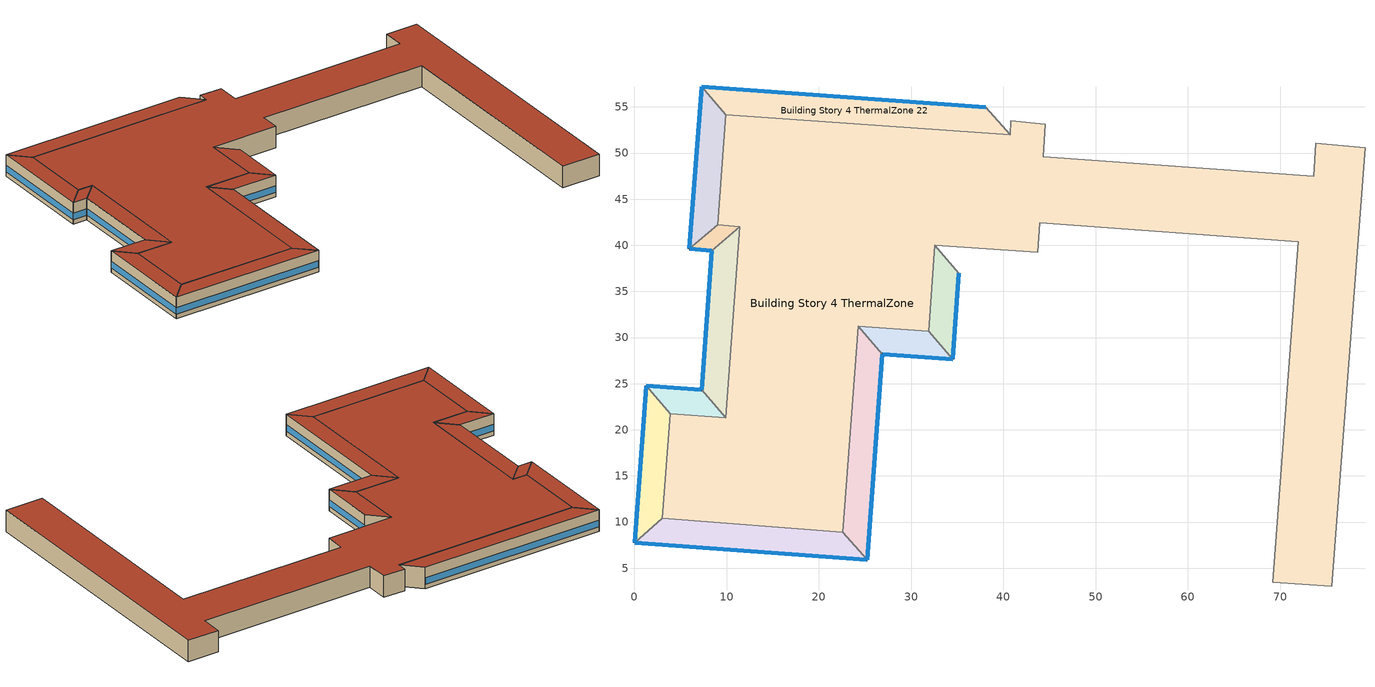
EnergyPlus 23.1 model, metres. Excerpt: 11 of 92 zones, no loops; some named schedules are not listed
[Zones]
Building Story 4 ThermalZone
 floor adiabatic (Typical Interior Ceiling): 40.75,51.97 40.81,53.51 44.53,53.15 44.29,49.58 73.63,47.51 73.87,51.05 79.19,50.6 75.6,3.03 69.18,3.5 71.95,40.37 43.95,42.46 43.69,39.23 32.55,40 31.88,30.68 24.27,31.24 22.6,8.92 3.03,10.38 3.87,21.74 9.9,21.3 11.42,42.01 9,42.23 9.9,54.17 z10.8
 wall adiabatic (Typical Interior Wall): 40.81,53.51 40.75,51.97 9.9,54.17 9,42.23 11.42,42.01 9.9,21.3 3.87,21.74 3.03,10.38 22.6,8.92 24.27,31.24 31.88,30.68 32.55,40 43.69,39.23 43.95,42.46 71.95,40.37 69.18,3.5 75.6,3.03 79.19,50.6 73.87,51.05 73.63,47.51 44.29,49.58 44.53,53.15 40.81,53.51 z10.8:14.4
 roof outside (Typical IEAD Roof - Highly Reflective R-25.64): 9.9,54.17 9,42.23 11.42,42.01 9.9,21.3 3.87,21.74 3.03,10.38 22.6,8.92 24.27,31.24 31.88,30.68 32.55,40 43.69,39.23 43.95,42.46 71.95,40.37 69.18,3.5 75.6,3.03 79.19,50.6 73.87,51.05 73.63,47.51 44.29,49.58 44.53,53.15 40.81,53.51 40.75,51.97 z14.4
Building Story 4 ThermalZone 13
 floor adiabatic (Typical Interior Ceiling): 35.17,36.98 34.5,27.65 31.88,30.68 32.55,40 z10.8
 wall outside (Typical Insulated Steel Framed Exterior Wall R-12.99): 34.5,27.65 35.17,36.98 z10.8:14.4
 wall adiabatic (Typical Interior Wall): 35.17,36.98 32.55,40 31.88,30.68 34.5,27.65 z10.8:14.4
 window (U 0.55 SHGC 0.25): 34.5,27.68 35.17,36.96 z11.56:12.65
 roof outside (Typical IEAD Roof - Highly Reflective R-25.64): 32.55,40 31.88,30.68 34.5,27.65 35.17,36.98 z14.4
Building Story 4 ThermalZone 14
 floor adiabatic (Typical Interior Ceiling): 34.5,27.65 26.88,28.21 24.27,31.24 31.88,30.68 z10.8
 wall outside (Typical Insulated Steel Framed Exterior Wall R-12.99): 26.88,28.21 34.5,27.65 z10.8:14.4
 wall adiabatic (Typical Interior Wall): 34.5,27.65 31.88,30.68 24.27,31.24 26.88,28.21 z10.8:14.4
 window (U 0.55 SHGC 0.25): 26.91,28.21 34.47,27.66 z11.56:12.65
 roof outside (Typical IEAD Roof - Highly Reflective R-25.64): 31.88,30.68 24.27,31.24 26.88,28.21 34.5,27.65 z14.4
Building Story 4 ThermalZone 15
 floor adiabatic (Typical Interior Ceiling): 26.88,28.21 25.21,5.89 22.6,8.92 24.27,31.24 z10.8
 wall outside (Typical Insulated Steel Framed Exterior Wall R-12.99): 25.21,5.89 26.88,28.21 z10.8:14.4
 wall adiabatic (Typical Interior Wall): 26.88,28.21 24.27,31.24 22.6,8.92 25.21,5.89 z10.8:14.4
 window (U 0.55 SHGC 0.25): 25.21,5.91 26.88,28.18 z11.56:12.64
 roof outside (Typical IEAD Roof - Highly Reflective R-25.64): 24.27,31.24 22.6,8.92 25.21,5.89 26.88,28.21 z14.4
Building Story 4 ThermalZone 16
 floor adiabatic (Typical Interior Ceiling): 25.21,5.89 0,7.77 3.03,10.38 22.6,8.92 z10.8
 wall outside (Typical Insulated Steel Framed Exterior Wall R-12.99): 0,7.77 25.21,5.89 z10.8:14.4
 wall adiabatic (Typical Interior Wall): 25.21,5.89 22.6,8.92 3.03,10.38 0,7.77 z10.8:14.4
 window (U 0.55 SHGC 0.25): 0.03,7.77 25.18,5.89 z11.56:12.64
 roof outside (Typical IEAD Roof - Highly Reflective R-25.64): 22.6,8.92 3.03,10.38 0,7.77 25.21,5.89 z14.4
Building Story 4 ThermalZone 17
 floor adiabatic (Typical Interior Ceiling): 0,7.77 1.26,24.77 3.87,21.74 3.03,10.38 z10.8
 wall outside (Typical Insulated Steel Framed Exterior Wall R-12.99): 1.26,24.77 0,7.77 z10.8:14.4
 wall adiabatic (Typical Interior Wall): 0,7.77 3.03,10.38 3.87,21.74 1.26,24.77 z10.8:14.4
 window (U 0.55 SHGC 0.25): 1.25,24.74 0,7.8 z11.56:12.65
 roof outside (Typical IEAD Roof - Highly Reflective R-25.64): 3.03,10.38 3.87,21.74 1.26,24.77 0,7.77 z14.4
Building Story 4 ThermalZone 18
 floor adiabatic (Typical Interior Ceiling): 1.26,24.77 7.29,24.32 9.9,21.3 3.87,21.74 z10.8
 wall outside (Typical Insulated Steel Framed Exterior Wall R-12.99): 7.29,24.32 1.26,24.77 z10.8:14.4
 wall adiabatic (Typical Interior Wall): 1.26,24.77 3.87,21.74 9.9,21.3 7.29,24.32 z10.8:14.4
 window (U 0.55 SHGC 0.25): 7.26,24.32 1.28,24.76 z11.56:12.65
 roof outside (Typical IEAD Roof - Highly Reflective R-25.64): 3.87,21.74 9.9,21.3 7.29,24.32 1.26,24.77 z14.4
Building Story 4 ThermalZone 19
 floor adiabatic (Typical Interior Ceiling): 7.29,24.32 8.37,39.43 11.42,42.01 9.9,21.3 z10.8
 wall outside (Typical Insulated Steel Framed Exterior Wall R-12.99): 8.37,39.43 7.29,24.32 z10.8:14.4
 wall adiabatic (Typical Interior Wall): 7.29,24.32 9.9,21.3 11.42,42.01 8.37,39.43 z10.8:14.4
 window (U 0.55 SHGC 0.25): 8.37,39.4 7.29,24.35 z11.56:12.65
 roof outside (Typical IEAD Roof - Highly Reflective R-25.64): 9.9,21.3 11.42,42.01 8.37,39.43 7.29,24.32 z14.4
Building Story 4 ThermalZone 20
 floor adiabatic (Typical Interior Ceiling): 8.37,39.43 5.95,39.65 9,42.23 11.42,42.01 z10.8
 wall outside (Typical Insulated Steel Framed Exterior Wall R-12.99): 5.95,39.65 8.37,39.43 z10.8:14.4
 wall adiabatic (Typical Interior Wall): 8.37,39.43 11.42,42.01 9,42.23 5.95,39.65 z10.8:14.4
 window (U 0.55 SHGC 0.25): 5.97,39.65 8.35,39.43 z11.56:12.66
 roof outside (Typical IEAD Roof - Highly Reflective R-25.64): 11.42,42.01 9,42.23 5.95,39.65 8.37,39.43 z14.4
Building Story 4 ThermalZone 21
 floor adiabatic (Typical Interior Ceiling): 5.95,39.65 7.29,57.2 9.9,54.17 9,42.23 z10.8
 wall outside (Typical Insulated Steel Framed Exterior Wall R-12.99): 7.29,57.2 5.95,39.65 z10.8:14.4
 wall adiabatic (Typical Interior Wall): 5.95,39.65 9,42.23 9.9,54.17 7.29,57.2 z10.8:14.4
 window (U 0.55 SHGC 0.25): 7.28,57.17 5.95,39.67 z11.56:12.65
 roof outside (Typical IEAD Roof - Highly Reflective R-25.64): 9,42.23 9.9,54.17 7.29,57.2 5.95,39.65 z14.4
Building Story 4 ThermalZone 22
 floor adiabatic (Typical Interior Ceiling): 7.29,57.2 38.1,54.97 40.75,51.97 9.9,54.17 z10.8
 wall outside (Typical Insulated Steel Framed Exterior Wall R-12.99): 38.1,54.97 7.29,57.2 z10.8:14.4
 wall adiabatic (Typical Interior Wall): 7.29,57.2 9.9,54.17 40.75,51.97 38.1,54.97 z10.8:14.4
 window (U 0.55 SHGC 0.25): 38.08,54.98 7.31,57.19 z11.56:12.64
 roof outside (Typical IEAD Roof - Highly Reflective R-25.64): 9.9,54.17 40.75,51.97 38.1,54.97 7.29,57.2 z14.4
[Building]
bld_15: Terrain=City
[Site:Location]
Jack Northrop Fld H_CA_USA: Latitude {deg}=41.3115; Longitude {deg}=-105.582; Time Zone {hr}=-8; Elevation {m}=21
[Site:GroundTemperature:FCfactorMethod]
18.8, 14.3, 13.6, 13.2, 13.3, 12.6, 15.3, 15.6, 17.7, 19.4, 19.7, 18.5
[Site:WaterMainsTemperature]
Calculation Method=Correlation; Annual Average Outdoor Air Temperature {C}=8.96667; Maximum Difference In Monthly Average Outdoor Air Temperatures {deltaC}=26.2
[SizingPeriod:DesignDay] Day of Month=21; Dry-Bulb Temperature Range Modifier Type=DefaultMultipliers; Humidity Condition Type=Wetbulb; Barometric Pressure {Pa}=98769; Rain Indicator=No; Snow Indicator=No; Daylight Saving Time Indicator=No; Begin Environment Reset Mode=FullResetAtBeginEnvironment
Name | Month | Day Type | Maximum Dry-Bulb Temperature {C} | Daily Dry-Bulb Temperature Range {deltaC} | Wetbulb or DewPoint at Maximum Dry-Bulb {C} | Wind Speed {m/s} | Wind Direction {deg} | Solar Model Indicator | ASHRAE Clear Sky Optical Depth for Beam Irradiance (taub) | ASHRAE Clear Sky Optical Depth for Diffuse Irradiance (taud) | Sky Clearness
Buffalo Niagara Intl Ap Ann Clg .4% Condns DB=>MWB 1 | 7 | SummerDesignDay | 30.3 | 9.3 | 21.8 | 5.7 | 240 | ASHRAETau | 0.462 | 2.001
Buffalo Niagara Intl Ap Ann Clg .4% Condns WB=>MDB 1 | 7 | SummerDesignDay | 27.8 | 9.3 | 23.8 | 5.7 | 240 | ASHRAETau | 0.462 | 2.001
Buffalo Niagara Intl Ap Ann Htg 99.6% Condns DB 1 | 1 | WinterDesignDay | -16.3 | 0 | -16.3 | 5.1 | 270 | ASHRAEClearSky |  |  | 0
[Material]
Name | Roughness | Thickness {m} | Conductivity {W/m-K} | Density {kg/m3} | Specific Heat {J/kg-K} | Thermal Absorptance | Solar Absorptance | Visible Absorptance
100mm Normalweight concrete floor | MediumRough | 0.1016 | 2.31045 | 2322 | 832.557 | 0.9 | 0.7 | 0.7
25mm Stucco | Smooth | 0.0254 | 0.72 | 1856 | 840 | 0.9 | 0.7 | 0.7
5/8 in. Gypsum Board | MediumSmooth | 0.0159 | 0.16 | 800 | 1090 | 0.9 | 0.7 | 0.7
G01 13mm gypsum board | Smooth | 0.0127 | 0.160031 | 800.001 | 1090.73 | 0.9 | 0.7 | 0.5
Metal Roof Surface | Smooth | 0.0008 | 45.28 | 7824 | 500 | 0.9 | 0.7 | 0.7
Roof Membrane - Highly Reflective | VeryRough | 0.0095 | 0.16 | 1121.29 | 1460 | 0.75 | 0.45 | 0.7
Std Wood 6inch 1; Std Wood 6inch 2 | MediumSmooth | 0.15 | 0.12 | 540 | 1210 | 0.9 | 0.7 | 0.7
[Material:NoMass] Roughness=Smooth; Thermal Absorptance=0.9; Solar Absorptance=0.7
Name | Thermal Resistance {m2-K/W} | Visible Absorptance
CP02 CARPET PAD | 0.21648 | 0.8
Typical Insulation R-10.81 | 1.90342 | 0.7
Typical Insulation R-24.52 | 4.31889 | 0.7
[WindowMaterial:Gas]
Gap_1_W_0_0032: Gas Type=Air; Thickness {m}=0.0032
[WindowMaterial:Glazing] Optical Data Type=SpectralAverage; Infrared Transmittance at Normal Incidence=0; Back Side Infrared Hemispherical Emissivity=0.84; Conductivity {W/m-K}=1; Dirt Correction Factor for Solar and Visible Transmittance=1; Solar Diffusing=No
Name | Thickness {m} | Solar Transmittance at Normal Incidence | Front Side Solar Reflectance at Normal Incidence | Back Side Solar Reflectance at Normal Incidence | Visible Transmittance at Normal Incidence | Front Side Visible Reflectance at Normal Incidence | Back Side Visible Reflectance at Normal Incidence | Front Side Infrared Hemispherical Emissivity
Glass_2022F_LayerAvg | 0.0039 | 0.355897 | 0.394095 | 0.265645 | 0.677694 | 0.042734 | 0.05547 | 0.046
Glass_2175_LayerAvg | 0.0086 | 0.167758 | 0.217606 | 0.437978 | 0.416044 | 0.078729 | 0.10654 | 0.84
[Construction]
InteriorFurnishings 1: Std Wood 6inch 1
InteriorFurnishings 2: Std Wood 6inch 2
Typical IEAD Roof - Highly Reflective R-25.64: Roof Membrane - Highly Reflective, Typical Insulation R-24.52, Metal Roof Surface
Typical Insulated Steel Framed Exterior Wall R-12.99: 25mm Stucco, 5/8 in. Gypsum Board, Typical Insulation R-10.81, 5/8 in. Gypsum Board
Typical Interior Ceiling: CP02 CARPET PAD, 100mm Normalweight concrete floor
Typical Interior Wall: G01 13mm gypsum board, G01 13mm gypsum board
U 0.55 SHGC 0.25: Glass_2175_LayerAvg, Gap_1_W_0_0032, Glass_2022F_LayerAvg
[Zone] Multiplier=1; Part of Total Floor Area=Yes
Building Story 4 ThermalZone; Building Story 4 ThermalZone 13; Building Story 4 ThermalZone 14; Building Story 4 ThermalZone 15; Building Story 4 ThermalZone 16; Building Story 4 ThermalZone 17; Building Story 4 ThermalZone 18; Building Story 4 ThermalZone 19; Building Story 4 ThermalZone 20; Building Story 4 ThermalZone 21; Building Story 4 ThermalZone 22
[Space] Space Type=Story Top Blended Space Type
Name | Zone
Building Story 4 Space | Building Story 4 ThermalZone
Building Story 4 Space 13 | Building Story 4 ThermalZone 13
Building Story 4 Space 14 | Building Story 4 ThermalZone 14
Building Story 4 Space 15 | Building Story 4 ThermalZone 15
Building Story 4 Space 16 | Building Story 4 ThermalZone 16
Building Story 4 Space 17 | Building Story 4 ThermalZone 17
Building Story 4 Space 18 | Building Story 4 ThermalZone 18
Building Story 4 Space 19 | Building Story 4 ThermalZone 19
Building Story 4 Space 20 | Building Story 4 ThermalZone 20
Building Story 4 Space 21 | Building Story 4 ThermalZone 21
Building Story 4 Space 22 | Building Story 4 ThermalZone 22
[SpaceList]
Story Top Blended Space Type: Building Story 4 Space 2, Building Story 4 Space 7, Building Story 4 Space, Building Story 4 Space 1, Building Story 4 Space 9, Building Story 4 Space 21, Building Story 4 Space 20, Building Story 4 Space 6, Building Story 4 Space 14, Building Story 4 Space 4, Building Story 4 Space 5, Building Story 4 Space 19, Building Story 4 Space 12, Building Story 4 Space 10, Building Story 4 Space 18, Building Story 4 Space 3, Building Story 4 Space 17, Building Story 4 Space 16, Building Story 4 Space 15, Building Story 4 Space 11, Building Story 4 Space 8, Building Story 4 Space 13, Building Story 4 Space 22
[InternalMass]
Name | Construction | Zone or ZoneList | Space or SpaceList | Surface Area {m2}
Building Story 4 Space Office WholeBuilding - Lg Office A  - Story Top Mass; Building Story 4 Space Office WholeBuilding - Lg Office C  - Story Top Mass | InteriorFurnishings 1 | Building Story 4 ThermalZone | Building Story 4 Space | 290.621
Building Story 4 Space 21 Office WholeBuilding - Lg Office A  - Story Top Mass; Building Story 4 Space 21 Office WholeBuilding - Lg Office C  - Story Top Mass | InteriorFurnishings 1 | Building Story 4 ThermalZone 21 | Building Story 4 Space 21 | 8.05516
Building Story 4 Space 20 Office WholeBuilding - Lg Office A  - Story Top Mass; Building Story 4 Space 20 Office WholeBuilding - Lg Office C  - Story Top Mass | InteriorFurnishings 1 | Building Story 4 ThermalZone 20 | Building Story 4 Space 20 | 1.33034
Building Story 4 Space 14 Office WholeBuilding - Lg Office A  - Story Top Mass; Building Story 4 Space 14 Office WholeBuilding - Lg Office C  - Story Top Mass | InteriorFurnishings 1 | Building Story 4 ThermalZone 14 | Building Story 4 Space 14 | 4.14172
Building Story 4 Space 19 Office WholeBuilding - Lg Office A  - Story Top Mass; Building Story 4 Space 19 Office WholeBuilding - Lg Office C  - Story Top Mass | InteriorFurnishings 1 | Building Story 4 ThermalZone 19 | Building Story 4 Space 19 | 9.78143
Building Story 4 Space 18 Office WholeBuilding - Lg Office A  - Story Top Mass; Building Story 4 Space 18 Office WholeBuilding - Lg Office C  - Story Top Mass | InteriorFurnishings 1 | Building Story 4 ThermalZone 18 | Building Story 4 Space 18 | 3.27851
Building Story 4 Space 17 Office WholeBuilding - Lg Office A  - Story Top Mass; Building Story 4 Space 17 Office WholeBuilding - Lg Office C  - Story Top Mass | InteriorFurnishings 1 | Building Story 4 ThermalZone 17 | Building Story 4 Space 17 | 7.70842
Building Story 4 Space 16 Office WholeBuilding - Lg Office A  - Story Top Mass; Building Story 4 Space 16 Office WholeBuilding - Lg Office C  - Story Top Mass | InteriorFurnishings 1 | Building Story 4 ThermalZone 16 | Building Story 4 Space 16 | 12.1761
Building Story 4 Space 15 Office WholeBuilding - Lg Office A  - Story Top Mass; Building Story 4 Space 15 Office WholeBuilding - Lg Office C  - Story Top Mass | InteriorFurnishings 1 | Building Story 4 ThermalZone 15 | Building Story 4 Space 15 | 12.1443
Building Story 4 Space 13 Office WholeBuilding - Lg Office A  - Story Top Mass; Building Story 4 Space 13 Office WholeBuilding - Lg Office C  - Story Top Mass | InteriorFurnishings 1 | Building Story 4 ThermalZone 13 | Building Story 4 Space 13 | 5.07066
Building Story 4 Space 22 Office WholeBuilding - Lg Office A  - Story Top Mass; Building Story 4 Space 22 Office WholeBuilding - Lg Office C  - Story Top Mass | InteriorFurnishings 1 | Building Story 4 ThermalZone 22 | Building Story 4 Space 22 | 16.7119
Building Story 4 Space Office WholeBuilding - Lg Office A end_a - Story Top Mass; Building Story 4 Space Office WholeBuilding - Lg Office A end_b - Story Top Mass; Building Story 4 Space Office WholeBuilding - Lg Office C end_a - Story Top Mass; Building Story 4 Space Office WholeBuilding - Lg Office C end_b - Story Top Mass | InteriorFurnishings 1 | Building Story 4 ThermalZone | Building Story 4 Space | 25.733
Building Story 4 Space 21 Office WholeBuilding - Lg Office A end_a - Story Top Mass; Building Story 4 Space 21 Office WholeBuilding - Lg Office A end_b - Story Top Mass; Building Story 4 Space 21 Office WholeBuilding - Lg Office C end_a - Story Top Mass; Building Story 4 Space 21 Office WholeBuilding - Lg Office C end_b - Story Top Mass | InteriorFurnishings 1 | Building Story 4 ThermalZone 21 | Building Story 4 Space 21 | 0.713241
Building Story 4 Space 20 Office WholeBuilding - Lg Office A end_a - Story Top Mass; Building Story 4 Space 20 Office WholeBuilding - Lg Office A end_b - Story Top Mass; Building Story 4 Space 20 Office WholeBuilding - Lg Office C end_a - Story Top Mass; Building Story 4 Space 20 Office WholeBuilding - Lg Office C end_b - Story Top Mass | InteriorFurnishings 1 | Building Story 4 ThermalZone 20 | Building Story 4 Space 20 | 0.117794
Building Story 4 Space 14 Office WholeBuilding - Lg Office A end_a - Story Top Mass; Building Story 4 Space 14 Office WholeBuilding - Lg Office A end_b - Story Top Mass; Building Story 4 Space 14 Office WholeBuilding - Lg Office C end_a - Story Top Mass; Building Story 4 Space 14 Office WholeBuilding - Lg Office C end_b - Story Top Mass | InteriorFurnishings 1 | Building Story 4 ThermalZone 14 | Building Story 4 Space 14 | 0.366728
Building Story 4 Space 19 Office WholeBuilding - Lg Office A end_a - Story Top Mass; Building Story 4 Space 19 Office WholeBuilding - Lg Office A end_b - Story Top Mass; Building Story 4 Space 19 Office WholeBuilding - Lg Office C end_a - Story Top Mass; Building Story 4 Space 19 Office WholeBuilding - Lg Office C end_b - Story Top Mass | InteriorFurnishings 1 | Building Story 4 ThermalZone 19 | Building Story 4 Space 19 | 0.866093
Building Story 4 Space 18 Office WholeBuilding - Lg Office A end_a - Story Top Mass; Building Story 4 Space 18 Office WholeBuilding - Lg Office A end_b - Story Top Mass; Building Story 4 Space 18 Office WholeBuilding - Lg Office C end_a - Story Top Mass; Building Story 4 Space 18 Office WholeBuilding - Lg Office C end_b - Story Top Mass | InteriorFurnishings 1 | Building Story 4 ThermalZone 18 | Building Story 4 Space 18 | 0.290295
Building Story 4 Space 17 Office WholeBuilding - Lg Office A end_a - Story Top Mass; Building Story 4 Space 17 Office WholeBuilding - Lg Office A end_b - Story Top Mass; Building Story 4 Space 17 Office WholeBuilding - Lg Office C end_a - Story Top Mass; Building Story 4 Space 17 Office WholeBuilding - Lg Office C end_b - Story Top Mass | InteriorFurnishings 1 | Building Story 4 ThermalZone 17 | Building Story 4 Space 17 | 0.682539
Building Story 4 Space 16 Office WholeBuilding - Lg Office A end_a - Story Top Mass; Building Story 4 Space 16 Office WholeBuilding - Lg Office A end_b - Story Top Mass; Building Story 4 Space 16 Office WholeBuilding - Lg Office C end_a - Story Top Mass; Building Story 4 Space 16 Office WholeBuilding - Lg Office C end_b - Story Top Mass | InteriorFurnishings 1 | Building Story 4 ThermalZone 16 | Building Story 4 Space 16 | 1.07812
Building Story 4 Space 15 Office WholeBuilding - Lg Office A end_a - Story Top Mass; Building Story 4 Space 15 Office WholeBuilding - Lg Office A end_b - Story Top Mass; Building Story 4 Space 15 Office WholeBuilding - Lg Office C end_a - Story Top Mass; Building Story 4 Space 15 Office WholeBuilding - Lg Office C end_b - Story Top Mass | InteriorFurnishings 1 | Building Story 4 ThermalZone 15 | Building Story 4 Space 15 | 1.07531
Building Story 4 Space 13 Office WholeBuilding - Lg Office A end_a - Story Top Mass; Building Story 4 Space 13 Office WholeBuilding - Lg Office A end_b - Story Top Mass; Building Story 4 Space 13 Office WholeBuilding - Lg Office C end_a - Story Top Mass; Building Story 4 Space 13 Office WholeBuilding - Lg Office C end_b - Story Top Mass | InteriorFurnishings 1 | Building Story 4 ThermalZone 13 | Building Story 4 Space 13 | 0.448979
Building Story 4 Space 22 Office WholeBuilding - Lg Office A end_a - Story Top Mass; Building Story 4 Space 22 Office WholeBuilding - Lg Office A end_b - Story Top Mass; Building Story 4 Space 22 Office WholeBuilding - Lg Office C end_a - Story Top Mass; Building Story 4 Space 22 Office WholeBuilding - Lg Office C end_b - Story Top Mass | InteriorFurnishings 1 | Building Story 4 ThermalZone 22 | Building Story 4 Space 22 | 1.47975
Building Story 4 Space Office WholeBuilding - Lg Office B  - Story Top Mass | InteriorFurnishings 1 | Building Story 4 ThermalZone | Building Story 4 Space | 1994.39
Building Story 4 Space 21 Office WholeBuilding - Lg Office B  - Story Top Mass | InteriorFurnishings 1 | Building Story 4 ThermalZone 21 | Building Story 4 Space 21 | 55.2785
Building Story 4 Space 20 Office WholeBuilding - Lg Office B  - Story Top Mass | InteriorFurnishings 1 | Building Story 4 ThermalZone 20 | Building Story 4 Space 20 | 9.12942
Building Story 4 Space 14 Office WholeBuilding - Lg Office B  - Story Top Mass | InteriorFurnishings 1 | Building Story 4 ThermalZone 14 | Building Story 4 Space 14 | 28.4225
Building Story 4 Space 19 Office WholeBuilding - Lg Office B  - Story Top Mass | InteriorFurnishings 1 | Building Story 4 ThermalZone 19 | Building Story 4 Space 19 | 67.1249
Building Story 4 Space 18 Office WholeBuilding - Lg Office B  - Story Top Mass | InteriorFurnishings 1 | Building Story 4 ThermalZone 18 | Building Story 4 Space 18 | 22.4988
Building Story 4 Space 17 Office WholeBuilding - Lg Office B  - Story Top Mass | InteriorFurnishings 1 | Building Story 4 ThermalZone 17 | Building Story 4 Space 17 | 52.899
Building Story 4 Space 16 Office WholeBuilding - Lg Office B  - Story Top Mass | InteriorFurnishings 1 | Building Story 4 ThermalZone 16 | Building Story 4 Space 16 | 83.5581
Building Story 4 Space 15 Office WholeBuilding - Lg Office B  - Story Top Mass | InteriorFurnishings 1 | Building Story 4 ThermalZone 15 | Building Story 4 Space 15 | 83.3399
Building Story 4 Space 13 Office WholeBuilding - Lg Office B  - Story Top Mass | InteriorFurnishings 1 | Building Story 4 ThermalZone 13 | Building Story 4 Space 13 | 34.7973
Building Story 4 Space 22 Office WholeBuilding - Lg Office B  - Story Top Mass | InteriorFurnishings 1 | Building Story 4 ThermalZone 22 | Building Story 4 Space 22 | 114.685
Building Story 4 Space Office WholeBuilding - Lg Office B end_a - Story Top Mass; Building Story 4 Space Office WholeBuilding - Lg Office B end_b - Story Top Mass | InteriorFurnishings 1 | Building Story 4 ThermalZone | Building Story 4 Space | 176.592
Building Story 4 Space 21 Office WholeBuilding - Lg Office B end_a - Story Top Mass; Building Story 4 Space 21 Office WholeBuilding - Lg Office B end_b - Story Top Mass | InteriorFurnishings 1 | Building Story 4 ThermalZone 21 | Building Story 4 Space 21 | 4.89461
Building Story 4 Space 20 Office WholeBuilding - Lg Office B end_a - Story Top Mass; Building Story 4 Space 20 Office WholeBuilding - Lg Office B end_b - Story Top Mass | InteriorFurnishings 1 | Building Story 4 ThermalZone 20 | Building Story 4 Space 20 | 0.808361
Building Story 4 Space 14 Office WholeBuilding - Lg Office B end_a - Story Top Mass; Building Story 4 Space 14 Office WholeBuilding - Lg Office B end_b - Story Top Mass | InteriorFurnishings 1 | Building Story 4 ThermalZone 14 | Building Story 4 Space 14 | 2.51666
Building Story 4 Space 19 Office WholeBuilding - Lg Office B end_a - Story Top Mass; Building Story 4 Space 19 Office WholeBuilding - Lg Office B end_b - Story Top Mass | InteriorFurnishings 1 | Building Story 4 ThermalZone 19 | Building Story 4 Space 19 | 5.94355
Building Story 4 Space 18 Office WholeBuilding - Lg Office B end_a - Story Top Mass; Building Story 4 Space 18 Office WholeBuilding - Lg Office B end_b - Story Top Mass | InteriorFurnishings 1 | Building Story 4 ThermalZone 18 | Building Story 4 Space 18 | 1.99215
Building Story 4 Space 17 Office WholeBuilding - Lg Office B end_a - Story Top Mass; Building Story 4 Space 17 Office WholeBuilding - Lg Office B end_b - Story Top Mass | InteriorFurnishings 1 | Building Story 4 ThermalZone 17 | Building Story 4 Space 17 | 4.68392
Building Story 4 Space 16 Office WholeBuilding - Lg Office B end_a - Story Top Mass; Building Story 4 Space 16 Office WholeBuilding - Lg Office B end_b - Story Top Mass | InteriorFurnishings 1 | Building Story 4 ThermalZone 16 | Building Story 4 Space 16 | 7.39862
Building Story 4 Space 15 Office WholeBuilding - Lg Office B end_a - Story Top Mass; Building Story 4 Space 15 Office WholeBuilding - Lg Office B end_b - Story Top Mass | InteriorFurnishings 1 | Building Story 4 ThermalZone 15 | Building Story 4 Space 15 | 7.3793
Building Story 4 Space 13 Office WholeBuilding - Lg Office B end_a - Story Top Mass; Building Story 4 Space 13 Office WholeBuilding - Lg Office B end_b - Story Top Mass | InteriorFurnishings 1 | Building Story 4 ThermalZone 13 | Building Story 4 Space 13 | 3.08112
Building Story 4 Space 22 Office WholeBuilding - Lg Office B end_a - Story Top Mass; Building Story 4 Space 22 Office WholeBuilding - Lg Office B end_b - Story Top Mass | InteriorFurnishings 1 | Building Story 4 ThermalZone 22 | Building Story 4 Space 22 | 10.1548
Building Story 4 Space Mass | InteriorFurnishings 2 | Building Story 4 ThermalZone | Building Story 4 Space | 3031.75
Building Story 4 Space 13 Mass | InteriorFurnishings 2 | Building Story 4 ThermalZone 13 | Building Story 4 Space 13 | 52.8968
Building Story 4 Space 14 Mass | InteriorFurnishings 2 | Building Story 4 ThermalZone 14 | Building Story 4 Space 14 | 43.2062
Building Story 4 Space 15 Mass | InteriorFurnishings 2 | Building Story 4 ThermalZone 15 | Building Story 4 Space 15 | 126.688
Building Story 4 Space 16 Mass | InteriorFurnishings 2 | Building Story 4 ThermalZone 16 | Building Story 4 Space 16 | 127.02
Building Story 4 Space 17 Mass | InteriorFurnishings 2 | Building Story 4 ThermalZone 17 | Building Story 4 Space 17 | 80.4138
Building Story 4 Space 18 Mass | InteriorFurnishings 2 | Building Story 4 ThermalZone 18 | Building Story 4 Space 18 | 34.2013
Building Story 4 Space 19 Mass | InteriorFurnishings 2 | Building Story 4 ThermalZone 19 | Building Story 4 Space 19 | 102.039
Building Story 4 Space 20 Mass | InteriorFurnishings 2 | Building Story 4 ThermalZone 20 | Building Story 4 Space 20 | 13.878
Building Story 4 Space 21 Mass | InteriorFurnishings 2 | Building Story 4 ThermalZone 21 | Building Story 4 Space 21 | 84.031
Building Story 4 Space 22 Mass | InteriorFurnishings 2 | Building Story 4 ThermalZone 22 | Building Story 4 Space 22 | 174.338
[Lights]
Office WholeBuilding - Lg Office Lights 2: Zone or ZoneList or Space or SpaceList=Story Top Blended Space Type; Schedule=OfficeLarge BLDG_LIGHT_SCH_2013; Design Level Calculation Method=Watts/Area; Watts per Zone Floor Area {W/m2}=8.82641; Return Air Fraction=0; Fraction Radiant=0.7; Fraction Visible=0.2; Fraction Replaceable=1
[People]
Office WholeBuilding - Lg Office People 2: Zone or ZoneList or Space or SpaceList=Story Top Blended Space Type; Number of People Schedule=OfficeLarge BLDG_OCC_SCH; Number of People Calculation Method=People/Area; People per Floor Area {person/m2}=0.0538196; Fraction Radiant=0.3; Activity Level Schedule=OfficeLarge ACTIVITY_SCH; Enable ASHRAE 55 Comfort Warnings=Yes; Mean Radiant Temperature Calculation Type=ZoneAveraged; Work Efficiency Schedule=Work Efficiency Schedule; Clothing Insulation Schedule=Clothing Schedule; Air Velocity Schedule=Air Velocity Schedule; Thermal Comfort Model 1 Type=Fanger
[ElectricEquipment]
Office WholeBuilding - Lg Office Elec Equip 2: Zone or ZoneList or Space or SpaceList=Story Top Blended Space Type; Schedule=OfficeLarge BLDG_EQUIP_SCH; Design Level Calculation Method=Watts/Area; Watts per Zone Floor Area {W/m2}=8.07007; Fraction Latent=0; Fraction Radiant=0.5; Fraction Lost=0
[ZoneInfiltration:DesignFlowRate] Zone or ZoneList or Space or SpaceList=Story Top Blended Space Type; Schedule=Always On Discrete; Design Flow Rate Calculation Method=Flow/ExteriorArea; Constant Term Coefficient=0; Temperature Term Coefficient=0; Velocity Term Coefficient=0.224; Velocity Squared Term Coefficient=0
Name | Flow Rate per Exterior Surface Area {m3/s-m2}
Office WholeBuilding - Lg Office A  - Story Top Infiltration; Office WholeBuilding - Lg Office C  - Story Top Infiltration | 2.91021e-05
Office WholeBuilding - Lg Office A end_a - Story Top Infiltration; Office WholeBuilding - Lg Office A end_b - Story Top Infiltration; Office WholeBuilding - Lg Office C end_a - Story Top Infiltration; Office WholeBuilding - Lg Office C end_b - Story Top Infiltration | 5.15367e-06
Office WholeBuilding - Lg Office B end_a - Story Top Infiltration; Office WholeBuilding - Lg Office B end_b - Story Top Infiltration | 1.76835e-05
[Daylighting:Controls] Lighting Control Type=Stepped; Minimum Input Power Fraction for Continuous or ContinuousOff Dimming Control=0.3; Minimum Light Output Fraction for Continuous or ContinuousOff Dimming Control=0.2; Number of Stepped Control Steps=3; Probability Lighting will be Reset When Needed in Manual Stepped Control=1; Glare Calculation Azimuth Angle of View Direction Clockwise from Zone y-Axis {deg}=-0; Maximum Allowable Discomfort Glare Index=22; Illuminance Setpoint at Reference Point 1 {lux}=377; Illuminance Setpoint at Reference Point 2 {lux}=377
Name | Zone or Space | Glare Calculation Daylighting Reference Point | Daylighting Reference Point 1 | Fraction of Lights Controlled by Reference Point 1 | Daylighting Reference Point 2 | Fraction of Lights Controlled by Reference Point 2
Building Story 4 ThermalZone 15 DaylightingControls | Building Story 4 ThermalZone 15 | Building Story 4 Space 15 Daylt Sensor 1 | Building Story 4 Space 15 Daylt Sensor 1 | 0.438 | Building Story 4 Space 15 Daylt Sensor 2 | 0.104
Building Story 4 ThermalZone 16 DaylightingControls | Building Story 4 ThermalZone 16 | Building Story 4 Space 16 Daylt Sensor 1 | Building Story 4 Space 16 Daylt Sensor 1 | 0.463 | Building Story 4 Space 16 Daylt Sensor 2 | 0.102
Building Story 4 ThermalZone 17 DaylightingControls | Building Story 4 ThermalZone 17 | Building Story 4 Space 17 Daylt Sensor 1 | Building Story 4 Space 17 Daylt Sensor 1 | 0.474 | Building Story 4 Space 17 Daylt Sensor 2 | 0.097
Building Story 4 ThermalZone 19 DaylightingControls | Building Story 4 ThermalZone 19 | Building Story 4 Space 19 Daylt Sensor 1 | Building Story 4 Space 19 Daylt Sensor 1 | 0.406 | Building Story 4 Space 19 Daylt Sensor 2 | 0.106
Building Story 4 ThermalZone 21 DaylightingControls | Building Story 4 ThermalZone 21 | Building Story 4 Space 21 Daylt Sensor 1 | Building Story 4 Space 21 Daylt Sensor 1 | 0.471 | Building Story 4 Space 21 Daylt Sensor 2 | 0.098
Building Story 4 ThermalZone 22 DaylightingControls | Building Story 4 ThermalZone 22 | Building Story 4 Space 22 Daylt Sensor 1 | Building Story 4 Space 22 Daylt Sensor 1 | 0.441 | Building Story 4 Space 22 Daylt Sensor 2 | 0.106
[AvailabilityManager:NightCycle] Applicability Schedule=Always On Discrete; Control Type=CycleOnAny; Thermostat Tolerance {deltaC}=1.9999; Cycling Run Time Control Type=Thermostat; Cycling Run Time {s}=1800
Name | Fan Schedule
Availability Manager Night Cycle 1 | 23 Zone PVAV Occ Sch
Availability Manager Night Cycle 2 | 23 Zone PVAV 1 Occ Sch
Availability Manager Night Cycle 3 | 23 Zone PVAV 2 Occ Sch
Availability Manager Night Cycle 4 | 23 Zone PVAV 3 Occ Sch
[AvailabilityManager:Scheduled] Schedule=Always On Discrete
23 Zone PVAV OA System Availability Manager; 23 Zone PVAV 1 OA System Availability Manager; 23 Zone PVAV 2 OA System Availability Manager; 23 Zone PVAV 3 OA System Availability Manager
[Exterior:Lights] Control Option=AstronomicalClock
Name | Schedule | Design Level {W}
Building Facades | Schedule Ruleset 1 | 997.03
Main Entries | Schedule Ruleset 2 | 254.482
Other Doors | Schedule Ruleset 2 | 566.222
Parking Areas and Drives | Schedule Ruleset 2 | 10127.6
[EnergyManagementSystem:Sensor]
Name | Output:Variable or Output:Meter Index Key | Output:Variable or Output:Meter
Ele_Sen | Whole Building | Facility Total Purchased Electricity Energy
Fut_Sen | NYSTc 2030 Future Hourly Emissions Sch | Schedule Value
His_Sen | New York 2019 Historical Hourly Emissions Sch | Schedule Value
Mains_Water_Temp_Sen | Environment | Site Mains Water Temperature
OAT; OAT_1; OAT_2; OAT_3 | Environment | Site Outdoor Air Drybulb Temperature
[EnergyManagementSystem:Actuator] Actuated Component Control Type=Schedule Value
Name | Actuated Component Unique | Actuated Component Type
Mains_Water_Temp_Act | Mains Water Temperature | Schedule:Constant
SYS23ZonePVAV1ClgSch0; SYS23ZonePVAVClgSch0 | SchoolSecondary CLGSETP_SCH_NO_SETBACK | Schedule:Year
SYS23ZonePVAV1HtgSch0 | SchoolSecondary HTGSETP_SCH_YES_OPTIMUM | Schedule:Year
SYS23ZonePVAV2ClgSch0; SYS23ZonePVAV3ClgSch0 | OfficeLarge CLGSETP_SCH_NO_SETBACK | Schedule:Year
SYS23ZonePVAV2HtgSch0; SYS23ZonePVAV3HtgSch0 | OfficeLarge HTGSETP_SCH_YES_OPTIMUM | Schedule:Year
SYS23ZonePVAVHtgSch0 | SchoolSecondary HTGSETP_SCH_PSZ_AC | Schedule:Year
[EnergyManagementSystem:Program]
Emissions_Calc_Prgm: SET fut_hr_val = Fut_Sen; SET his_hr_val = His_Sen; SET fut_yr_val = 92; SET his_yr_val = 583; SET elec = Ele_Sen; SET conv = 1000000 * 60 * 60; SET conv_kg_mt = 0.001; SET fut_hr = (fut_hr_val * elec / conv) * conv_kg_mt; SET his_hr = (his_hr_val * elec / conv) * conv_kg_mt; SET fut_yr = (fut_yr_val * elec / conv) * conv_kg_mt; SET his_yr = (his_yr_val * elec / conv) * conv_kg_mt; SET fut_hr_intensity = fut_hr * 1000 / 106035.03223197766; SET his_hr_intensity = his_hr * 1000 / 106035.03223197766; SET fut_yr_intensity = fut_yr * 1000 / 106035.03223197766; SET his_yr_intensity = his_yr * 1000 / 106035.03223197766
Mains_Water_Prg: SET Mains_Water_Temp_Act = Mains_Water_Temp_Sen
SYS23ZonePVAV1OptimumStartProg0: IF DaylightSavings==0 && DayOfWeek>1 && Hour==5 && OAT_1<23.9 && OAT_1>1.7; SET SYS23ZonePVAV1ClgSch0 = 29.4; SET SYS23ZonePVAV1HtgSch0 = 15.6; ELSEIF DaylightSavings==0 && DayOfWeek==1 && Hour==7 && OAT_1<23.9 && OAT_1>1.7; SET SYS23ZonePVAV1ClgSch0 = 29.4; SET SYS23ZonePVAV1HtgSch0 = 15.6; ELSEIF DaylightSavings==1 && DayOfWeek>1 && Hour==4 && OAT_1<23.9 && OAT_1>1.7; SET SYS23ZonePVAV1ClgSch0 = 29.4; SET SYS23ZonePVAV1HtgSch0 = 15.6; ELSEIF DaylightSavings==1 && DayOfWeek==1 && Hour==6 && OAT_1<23.9 && OAT_1>1.7; SET SYS23ZonePVAV1ClgSch0 = 29.4; SET SYS23ZonePVAV1HtgSch0 = 15.6; ELSE; SET SYS23ZonePVAV1ClgSch0 = NULL; SET SYS23ZonePVAV1HtgSch0 = NULL; ENDIF
SYS23ZonePVAV2OptimumStartProg0: IF DaylightSavings==0 && DayOfWeek>1 && Hour==5 && OAT_2<23.9 && OAT_2>1.7; SET SYS23ZonePVAV2ClgSch0 = 29.4; SET SYS23ZonePVAV2HtgSch0 = 15.6; ELSEIF DaylightSavings==0 && DayOfWeek==1 && Hour==7 && OAT_2<23.9 && OAT_2>1.7; SET SYS23ZonePVAV2ClgSch0 = 29.4; SET SYS23ZonePVAV2HtgSch0 = 15.6; ELSEIF DaylightSavings==1 && DayOfWeek>1 && Hour==4 && OAT_2<23.9 && OAT_2>1.7; SET SYS23ZonePVAV2ClgSch0 = 29.4; SET SYS23ZonePVAV2HtgSch0 = 15.6; ELSEIF DaylightSavings==1 && DayOfWeek==1 && Hour==6 && OAT_2<23.9 && OAT_2>1.7; SET SYS23ZonePVAV2ClgSch0 = 29.4; SET SYS23ZonePVAV2HtgSch0 = 15.6; ELSE; SET SYS23ZonePVAV2ClgSch0 = NULL; SET SYS23ZonePVAV2HtgSch0 = NULL; ENDIF
SYS23ZonePVAV3OptimumStartProg0: IF DaylightSavings==0 && DayOfWeek>1 && Hour==5 && OAT_3<23.9 && OAT_3>1.7; SET SYS23ZonePVAV3ClgSch0 = 29.4; SET SYS23ZonePVAV3HtgSch0 = 15.6; ELSEIF DaylightSavings==0 && DayOfWeek==1 && Hour==7 && OAT_3<23.9 && OAT_3>1.7; SET SYS23ZonePVAV3ClgSch0 = 29.4; SET SYS23ZonePVAV3HtgSch0 = 15.6; ELSEIF DaylightSavings==1 && DayOfWeek>1 && Hour==4 && OAT_3<23.9 && OAT_3>1.7; SET SYS23ZonePVAV3ClgSch0 = 29.4; SET SYS23ZonePVAV3HtgSch0 = 15.6; ELSEIF DaylightSavings==1 && DayOfWeek==1 && Hour==6 && OAT_3<23.9 && OAT_3>1.7; SET SYS23ZonePVAV3ClgSch0 = 29.4; SET SYS23ZonePVAV3HtgSch0 = 15.6; ELSE; SET SYS23ZonePVAV3ClgSch0 = NULL; SET SYS23ZonePVAV3HtgSch0 = NULL; ENDIF
SYS23ZonePVAVOptimumStartProg0: IF DaylightSavings==0 && DayOfWeek>1 && Hour==5 && OAT<23.9 && OAT>1.7; SET SYS23ZonePVAVClgSch0 = 29.4; SET SYS23ZonePVAVHtgSch0 = 15.6; ELSEIF DaylightSavings==0 && DayOfWeek==1 && Hour==7 && OAT<23.9 && OAT>1.7; SET SYS23ZonePVAVClgSch0 = 29.4; SET SYS23ZonePVAVHtgSch0 = 15.6; ELSEIF DaylightSavings==1 && DayOfWeek>1 && Hour==4 && OAT<23.9 && OAT>1.7; SET SYS23ZonePVAVClgSch0 = 29.4; SET SYS23ZonePVAVHtgSch0 = 15.6; ELSEIF DaylightSavings==1 && DayOfWeek==1 && Hour==6 && OAT<23.9 && OAT>1.7; SET SYS23ZonePVAVClgSch0 = 29.4; SET SYS23ZonePVAVHtgSch0 = 15.6; ELSE; SET SYS23ZonePVAVClgSch0 = NULL; SET SYS23ZonePVAVHtgSch0 = NULL; ENDIF
[EnergyManagementSystem:ProgramCallingManager]
Emissions Calc Prgm: EndOfSystemTimestepBeforeHVACReporting; Emissions_Calc_Prgm
Mains_Water_Prg_Mgr: BeginTimestepBeforePredictor; Mains_Water_Prg
SYS23ZonePVAV1OptimumStartCallingManager0: BeginTimestepBeforePredictor; SYS23ZonePVAV1OptimumStartProg0
SYS23ZonePVAV2OptimumStartCallingManager0: BeginTimestepBeforePredictor; SYS23ZonePVAV2OptimumStartProg0
SYS23ZonePVAV3OptimumStartCallingManager0: BeginTimestepBeforePredictor; SYS23ZonePVAV3OptimumStartProg0
SYS23ZonePVAVOptimumStartCallingManager0: BeginTimestepBeforePredictor; SYS23ZonePVAVOptimumStartProg0
[EnergyManagementSystem:OutputVariable] Type of Data in Variable=Summed; Update Frequency=SystemTimestep; EMS Program or Subroutine=Emissions_Calc_Prgm
Name | EMS Variable | Units
Future_Annual_Electricity_Emissions | fut_yr | mt
Future_Annual_Electricity_Emissions_Intensity | fut_yr_intensity | kg/ft2
Future_Hourly_Electricity_Emissions | fut_hr | mt
Future_Hourly_Electricity_Emissions_Intensity | fut_hr_intensity | kg/ft2
Historical_Annual_Electricity_Emissions | his_yr | mt
Historical_Annual_Electricity_Emissions_Intensity | his_yr_intensity | kg/ft2
Historical_Hourly_Electricity_Emissions | his_hr | mt
Historical_Hourly_Electricity_Emissions_Intensity | his_hr_intensity | kg/ft2
[Schedule:Day:Interval]
OfficeLarge BLDG_LIGHT_SCH_2013 Wkdy Day: No, 05:00, 0.05, 06:00, 0.1, 07:00, 0.0905601, 08:00, 0.27168, 17:00, 0.815041, 18:00, 0.452801, 20:00, 0.27168, 22:00, 0.18112, 23:00, 0.0905601, 24:00, 0.0452801
OfficeLarge BLDG_LIGHT_SCH_2013 Sat Day: No, 06:00, 0.05, 08:00, 0.0905601, 12:00, 0.27168, 17:00, 0.13584, 19:00, 0.0452801, 24:00, 0.05
OfficeLarge BLDG_LIGHT_SCH_2013 Default: No, 05:00, 0.05, 18:00, 0.0452801, 24:00, 0.05
OfficeLarge BLDG_LIGHT_SCH_2013 Summer Design Day; Clothing Schedule Default Winter Clothes; OfficeLarge BLDG_EQUIP_SCH Summer Design Day: No, 24:00, 1
OfficeLarge BLDG_LIGHT_SCH_2013 Winter Design Day; Work Efficiency Schedule Default; OfficeLarge BLDG_OCC_SCH Winter Design Day; OfficeLarge BLDG_EQUIP_SCH Winter Design Day: No, 24:00, 0
Air Velocity Schedule Default: No, 24:00, 0.2
OfficeLarge BLDG_OCC_SCH Wkdy Day: No, 06:00, 0, 07:00, 0.1, 08:00, 0.2, 12:00, 0.95, 13:00, 0.5, 17:00, 0.95, 18:00, 0.3, 22:00, 0.1, 24:00, 0.05
OfficeLarge BLDG_OCC_SCH Sat Day: No, 06:00, 0, 08:00, 0.1, 12:00, 0.3, 17:00, 0.1, 19:00, 0.05, 24:00, 0
OfficeLarge BLDG_OCC_SCH Default: No, 06:00, 0, 18:00, 0.05, 24:00, 0
OfficeLarge BLDG_OCC_SCH Summer Design Day: No, 06:00, 0, 22:00, 1, 24:00, 0.05
OfficeLarge ACTIVITY_SCH Default; OfficeLarge ACTIVITY_SCH Summer Design Day; OfficeLarge ACTIVITY_SCH Winter Design Day: No, 24:00, 120
OfficeLarge BLDG_EQUIP_SCH Wkdy Day: No, 08:00, 0.4, 12:00, 0.9, 13:00, 0.8, 17:00, 0.9, 18:00, 0.5, 24:00, 0.4
OfficeLarge BLDG_EQUIP_SCH Sat Day: No, 06:00, 0.3, 08:00, 0.4, 12:00, 0.5, 17:00, 0.35, 24:00, 0.3
OfficeLarge BLDG_EQUIP_SCH Default: No, 24:00, 0.3
Schedule Day 103: No, 06:00, 0, 24:00, 1
Schedule Day 104: No, 06:00, 0.7, 24:00, 1
[Schedule:Week:Daily]
OfficeLarge BLDG_LIGHT_SCH_2013 Week Rule - Jan1-Jan3: OfficeLarge BLDG_LIGHT_SCH_2013 Wkdy Day, OfficeLarge BLDG_LIGHT_SCH_2013 Wkdy Day, OfficeLarge BLDG_LIGHT_SCH_2013 Wkdy Day, OfficeLarge BLDG_LIGHT_SCH_2013 Wkdy Day, OfficeLarge BLDG_LIGHT_SCH_2013 Wkdy Day, OfficeLarge BLDG_LIGHT_SCH_2013 Wkdy Day, OfficeLarge BLDG_LIGHT_SCH_2013 Sat Day, OfficeLarge BLDG_LIGHT_SCH_2013 Default, OfficeLarge BLDG_LIGHT_SCH_2013 Summer Design Day, OfficeLarge BLDG_LIGHT_SCH_2013 Winter Design Day, OfficeLarge BLDG_LIGHT_SCH_2013 Default, OfficeLarge BLDG_LIGHT_SCH_2013 Default
OfficeLarge BLDG_LIGHT_SCH_2013 Week Rule - Jan4-Dec31: OfficeLarge BLDG_LIGHT_SCH_2013 Default, OfficeLarge BLDG_LIGHT_SCH_2013 Wkdy Day, OfficeLarge BLDG_LIGHT_SCH_2013 Wkdy Day, OfficeLarge BLDG_LIGHT_SCH_2013 Wkdy Day, OfficeLarge BLDG_LIGHT_SCH_2013 Wkdy Day, OfficeLarge BLDG_LIGHT_SCH_2013 Wkdy Day, OfficeLarge BLDG_LIGHT_SCH_2013 Sat Day, OfficeLarge BLDG_LIGHT_SCH_2013 Default, OfficeLarge BLDG_LIGHT_SCH_2013 Summer Design Day, OfficeLarge BLDG_LIGHT_SCH_2013 Winter Design Day, OfficeLarge BLDG_LIGHT_SCH_2013 Default, OfficeLarge BLDG_LIGHT_SCH_2013 Default
Work Efficiency Schedule Week Rule - Jan1-Dec31: Work Efficiency Schedule Default, Work Efficiency Schedule Default, Work Efficiency Schedule Default, Work Efficiency Schedule Default, Work Efficiency Schedule Default, Work Efficiency Schedule Default, Work Efficiency Schedule Default, Work Efficiency Schedule Default, Work Efficiency Schedule Default, Work Efficiency Schedule Default, Work Efficiency Schedule Default, Work Efficiency Schedule Default
Clothing Schedule Week Rule - Jan1-Dec31: Clothing Schedule Default Winter Clothes, Clothing Schedule Default Winter Clothes, Clothing Schedule Default Winter Clothes, Clothing Schedule Default Winter Clothes, Clothing Schedule Default Winter Clothes, Clothing Schedule Default Winter Clothes, Clothing Schedule Default Winter Clothes, Clothing Schedule Default Winter Clothes, Clothing Schedule Default Winter Clothes, Clothing Schedule Default Winter Clothes, Clothing Schedule Default Winter Clothes, Clothing Schedule Default Winter Clothes
Air Velocity Schedule Week Rule - Jan1-Dec31: Air Velocity Schedule Default, Air Velocity Schedule Default, Air Velocity Schedule Default, Air Velocity Schedule Default, Air Velocity Schedule Default, Air Velocity Schedule Default, Air Velocity Schedule Default, Air Velocity Schedule Default, Air Velocity Schedule Default, Air Velocity Schedule Default, Air Velocity Schedule Default, Air Velocity Schedule Default
23 Zone PVAV Occ Sch Week Rule - Jan1-Jan3: 23 Zone PVAV Occ Sch Thursday, 23 Zone PVAV Occ Sch Thursday, 23 Zone PVAV Occ Sch Thursday, 23 Zone PVAV Occ Sch Thursday, 23 Zone PVAV Occ Sch Thursday, 23 Zone PVAV Occ Sch Friday, 23 Zone PVAV Occ Sch Sunday, 23 Zone PVAV Occ Sch Default, 23 Zone PVAV Occ Sch Summer Design Day, 23 Zone PVAV Occ Sch Winter Design Day, 23 Zone PVAV Occ Sch Default, 23 Zone PVAV Occ Sch Default
23 Zone PVAV Occ Sch Week Rule - Jan4-Jun27: 23 Zone PVAV Occ Sch Sunday, 23 Zone PVAV Occ Sch Default, 23 Zone PVAV Occ Sch Tuesday, 23 Zone PVAV Occ Sch Wednesday, 23 Zone PVAV Occ Sch Thursday, 23 Zone PVAV Occ Sch Friday, 23 Zone PVAV Occ Sch Sunday, 23 Zone PVAV Occ Sch Default, 23 Zone PVAV Occ Sch Summer Design Day, 23 Zone PVAV Occ Sch Winter Design Day, 23 Zone PVAV Occ Sch Default, 23 Zone PVAV Occ Sch Default
23 Zone PVAV Occ Sch Week Rule - Jun28-Jul4: 23 Zone PVAV Occ Sch Sunday, 23 Zone PVAV Occ Sch Default, 23 Zone PVAV Occ Sch Tuesday, 23 Zone PVAV Occ Sch Wednesday 1, 23 Zone PVAV Occ Sch Thursday 1, 23 Zone PVAV Occ Sch Friday 1, 23 Zone PVAV Occ Sch Sunday, 23 Zone PVAV Occ Sch Default, 23 Zone PVAV Occ Sch Summer Design Day, 23 Zone PVAV Occ Sch Winter Design Day, 23 Zone PVAV Occ Sch Default, 23 Zone PVAV Occ Sch Default
23 Zone PVAV Occ Sch Week Rule - Jul5-Aug29: 23 Zone PVAV Occ Sch Sunday, 23 Zone PVAV Occ Sch Monday 1, 23 Zone PVAV Occ Sch Tuesday 1, 23 Zone PVAV Occ Sch Wednesday 1, 23 Zone PVAV Occ Sch Thursday 1, 23 Zone PVAV Occ Sch Friday 1, 23 Zone PVAV Occ Sch Sunday, 23 Zone PVAV Occ Sch Default, 23 Zone PVAV Occ Sch Summer Design Day, 23 Zone PVAV Occ Sch Winter Design Day, 23 Zone PVAV Occ Sch Default, 23 Zone PVAV Occ Sch Default
OfficeLarge BLDG_OCC_SCH Week Rule - Jan1-Jan3: OfficeLarge BLDG_OCC_SCH Wkdy Day, OfficeLarge BLDG_OCC_SCH Wkdy Day, OfficeLarge BLDG_OCC_SCH Wkdy Day, OfficeLarge BLDG_OCC_SCH Wkdy Day, OfficeLarge BLDG_OCC_SCH Wkdy Day, OfficeLarge BLDG_OCC_SCH Wkdy Day, OfficeLarge BLDG_OCC_SCH Sat Day, OfficeLarge BLDG_OCC_SCH Default, OfficeLarge BLDG_OCC_SCH Summer Design Day, OfficeLarge BLDG_OCC_SCH Winter Design Day, OfficeLarge BLDG_OCC_SCH Default, OfficeLarge BLDG_OCC_SCH Default
OfficeLarge BLDG_OCC_SCH Week Rule - Jan4-Dec31: OfficeLarge BLDG_OCC_SCH Default, OfficeLarge BLDG_OCC_SCH Wkdy Day, OfficeLarge BLDG_OCC_SCH Wkdy Day, OfficeLarge BLDG_OCC_SCH Wkdy Day, OfficeLarge BLDG_OCC_SCH Wkdy Day, OfficeLarge BLDG_OCC_SCH Wkdy Day, OfficeLarge BLDG_OCC_SCH Sat Day, OfficeLarge BLDG_OCC_SCH Default, OfficeLarge BLDG_OCC_SCH Summer Design Day, OfficeLarge BLDG_OCC_SCH Winter Design Day, OfficeLarge BLDG_OCC_SCH Default, OfficeLarge BLDG_OCC_SCH Default
OfficeLarge ACTIVITY_SCH Week Rule - Jan1-Dec31: OfficeLarge ACTIVITY_SCH Default, OfficeLarge ACTIVITY_SCH Default, OfficeLarge ACTIVITY_SCH Default, OfficeLarge ACTIVITY_SCH Default, OfficeLarge ACTIVITY_SCH Default, OfficeLarge ACTIVITY_SCH Default, OfficeLarge ACTIVITY_SCH Default, OfficeLarge ACTIVITY_SCH Default, OfficeLarge ACTIVITY_SCH Summer Design Day, OfficeLarge ACTIVITY_SCH Winter Design Day, OfficeLarge ACTIVITY_SCH Default, OfficeLarge ACTIVITY_SCH Default
OfficeLarge BLDG_EQUIP_SCH Week Rule - Jan1-Jan3: OfficeLarge BLDG_EQUIP_SCH Wkdy Day, OfficeLarge BLDG_EQUIP_SCH Wkdy Day, OfficeLarge BLDG_EQUIP_SCH Wkdy Day, OfficeLarge BLDG_EQUIP_SCH Wkdy Day, OfficeLarge BLDG_EQUIP_SCH Wkdy Day, OfficeLarge BLDG_EQUIP_SCH Wkdy Day, OfficeLarge BLDG_EQUIP_SCH Sat Day, OfficeLarge BLDG_EQUIP_SCH Default, OfficeLarge BLDG_EQUIP_SCH Summer Design Day, OfficeLarge BLDG_EQUIP_SCH Winter Design Day, OfficeLarge BLDG_EQUIP_SCH Default, OfficeLarge BLDG_EQUIP_SCH Default
OfficeLarge BLDG_EQUIP_SCH Week Rule - Jan4-Dec31: OfficeLarge BLDG_EQUIP_SCH Default, OfficeLarge BLDG_EQUIP_SCH Wkdy Day, OfficeLarge BLDG_EQUIP_SCH Wkdy Day, OfficeLarge BLDG_EQUIP_SCH Wkdy Day, OfficeLarge BLDG_EQUIP_SCH Wkdy Day, OfficeLarge BLDG_EQUIP_SCH Wkdy Day, OfficeLarge BLDG_EQUIP_SCH Sat Day, OfficeLarge BLDG_EQUIP_SCH Default, OfficeLarge BLDG_EQUIP_SCH Summer Design Day, OfficeLarge BLDG_EQUIP_SCH Winter Design Day, OfficeLarge BLDG_EQUIP_SCH Default, OfficeLarge BLDG_EQUIP_SCH Default
Schedule Ruleset 1 Week Rule - Jan1-Dec31: Schedule Day 103, Schedule Day 103, Schedule Day 103, Schedule Day 103, Schedule Day 103, Schedule Day 103, Schedule Day 103, Schedule Day 103, Schedule Day 103, Schedule Day 103, Schedule Day 103, Schedule Day 103
Schedule Ruleset 2 Week Rule - Jan1-Dec31: Schedule Day 104, Schedule Day 104, Schedule Day 104, Schedule Day 104, Schedule Day 104, Schedule Day 104, Schedule Day 104, Schedule Day 104, Schedule Day 104, Schedule Day 104, Schedule Day 104, Schedule Day 104
[Schedule:Year]
OfficeLarge BLDG_LIGHT_SCH_2013: OfficeLarge BLDG_LIGHT_SCH_2013 Week Rule - Jan1-Jan3, 1, 1, 1, 3, OfficeLarge BLDG_LIGHT_SCH_2013 Week Rule - Jan4-Dec31, 1, 4, 12, 31
Work Efficiency Schedule: Work Efficiency Schedule Week Rule - Jan1-Dec31, 1, 1, 12, 31
Clothing Schedule: Clothing Schedule Week Rule - Jan1-Dec31, 1, 1, 12, 31
Air Velocity Schedule: Air Velocity Schedule Week Rule - Jan1-Dec31, 1, 1, 12, 31
SchoolSecondary HTGSETP_SCH_PSZ_AC: SchoolSecondary HTGSETP_SCH_PSZ_AC Week Rule - Jan1-Jan3, 1, 1, 1, 3, SchoolSecondary HTGSETP_SCH_PSZ_AC Week Rule - Jan4-Dec31, 1, 4, 12, 31
SchoolSecondary CLGSETP_SCH_NO_SETBACK: SchoolSecondary CLGSETP_SCH_NO_SETBACK Week Rule - Jan1-Dec31, 1, 1, 12, 31
23 Zone PVAV Occ Sch: 23 Zone PVAV Occ Sch Week Rule - Jan1-Jan3, 1, 1, 1, 3, 23 Zone PVAV Occ Sch Week Rule - Jan4-Jun27, 1, 4, 6, 27, 23 Zone PVAV Occ Sch Week Rule - Jun28-Jul4, 6, 28, 7, 4, 23 Zone PVAV Occ Sch Week Rule - Jul5-Aug29, 7, 5, 8, 29, 23 Zone PVAV Occ Sch Week Rule - Aug30-Sep5, 8, 30, 9, 5, 23 Zone PVAV Occ Sch Week Rule - Sep6-Dec31, 9, 6, 12, 31
SchoolSecondary HTGSETP_SCH_YES_OPTIMUM: SchoolSecondary HTGSETP_SCH_YES_OPTIMUM Week Rule - Jan1-Jan3, 1, 1, 1, 3, SchoolSecondary HTGSETP_SCH_YES_OPTIMUM Week Rule - Jan4-Dec31, 1, 4, 12, 31
23 Zone PVAV 1 Occ Sch: 23 Zone PVAV 1 Occ Sch Week Rule - Jan1-Jan3, 1, 1, 1, 3, 23 Zone PVAV 1 Occ Sch Week Rule - Jan4-Dec31, 1, 4, 12, 31
OfficeLarge BLDG_OCC_SCH: OfficeLarge BLDG_OCC_SCH Week Rule - Jan1-Jan3, 1, 1, 1, 3, OfficeLarge BLDG_OCC_SCH Week Rule - Jan4-Dec31, 1, 4, 12, 31
OfficeLarge ACTIVITY_SCH: OfficeLarge ACTIVITY_SCH Week Rule - Jan1-Dec31, 1, 1, 12, 31
OfficeLarge BLDG_EQUIP_SCH: OfficeLarge BLDG_EQUIP_SCH Week Rule - Jan1-Jan3, 1, 1, 1, 3, OfficeLarge BLDG_EQUIP_SCH Week Rule - Jan4-Dec31, 1, 4, 12, 31
OfficeLarge HTGSETP_SCH_YES_OPTIMUM: OfficeLarge HTGSETP_SCH_YES_OPTIMUM Week Rule - Jan1-Jan3, 1, 1, 1, 3, OfficeLarge HTGSETP_SCH_YES_OPTIMUM Week Rule - Jan4-Dec31, 1, 4, 12, 31
OfficeLarge CLGSETP_SCH_NO_SETBACK: OfficeLarge CLGSETP_SCH_NO_SETBACK Week Rule - Jan1-Jan3, 1, 1, 1, 3, OfficeLarge CLGSETP_SCH_NO_SETBACK Week Rule - Jan4-Dec31, 1, 4, 12, 31
23 Zone PVAV 2 Occ Sch: 23 Zone PVAV 2 Occ Sch Week Rule - Jan1-Jan3, 1, 1, 1, 3, 23 Zone PVAV 2 Occ Sch Week Rule - Jan4-Dec31, 1, 4, 12, 31
23 Zone PVAV 3 Occ Sch: 23 Zone PVAV 3 Occ Sch Week Rule - Jan1-Jan3, 1, 1, 1, 3, 23 Zone PVAV 3 Occ Sch Week Rule - Jan4-Dec31, 1, 4, 12, 31
Schedule Ruleset 1: Schedule Ruleset 1 Week Rule - Jan1-Dec31, 1, 1, 12, 31
Schedule Ruleset 2: Schedule Ruleset 2 Week Rule - Jan1-Dec31, 1, 1, 12, 31
[Schedule:Constant]
Always On Discrete: OnOff, 1
Mains Water Temperature: Temperature, 10
[Schedule:File] Rows to Skip at Top=1; Number of Hours of Data=8760; Column Separator=Comma; Interpolate to Timestep=No; Minutes per Item=60; Adjust Schedule for Daylight Savings=Yes
Name | File | Column Number
New York 2019 Historical Hourly Emissions Sch | historical_hourly_co2e_2019.csv | 9
NYSTc 2030 Future Hourly Emissions Sch | future_hourly_co2e_2030.csv | 10
